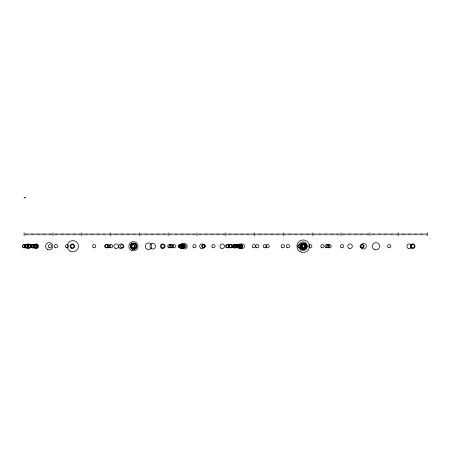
<?xml version="1.0" encoding="UTF-8"?>
<svg xmlns="http://www.w3.org/2000/svg" width="450" height="450" viewBox="0 0 450 450"><rect width="100%" height="100%" fill="white"/><g stroke="black" fill="none" stroke-linecap="round" stroke-linejoin="round"><path stroke-width="0.67" d="M24.126 197.482L25.324 197.482M24.126 197.871L25.324 197.871M427.5 232.852L427.5 235.749M426.302 233.702L426.302 234.9M425.098 233.702L425.098 234.9M423.9 233.702L423.9 234.9M422.696 233.702L422.696 234.9M421.498 233.702L421.498 234.9M420.294 233.702L420.294 234.9M419.096 233.702L419.096 234.9M417.898 233.702L417.898 234.9M416.694 233.702L416.694 234.9M415.496 233.702L415.496 234.9M414.293 233.702L414.293 234.9M413.094 233.702L413.094 234.9M411.891 233.702L411.891 234.9M410.692 233.702L410.692 234.9M409.494 233.702L409.494 234.9M408.291 233.702L408.291 234.9M407.093 233.702L407.093 234.9M405.889 233.702L405.889 234.9M404.691 233.702L404.691 234.9M403.487 233.702L403.487 234.9M402.289 233.702L402.289 234.9M401.091 233.702L401.091 234.9M399.887 233.702L399.887 234.9M398.689 232.852L398.689 235.749M397.485 233.702L397.485 234.9M396.287 233.702L396.287 234.9M395.089 233.702L395.089 234.9M393.885 233.702L393.885 234.9M392.687 233.702L392.687 234.9M391.483 233.702L391.483 234.9M390.285 233.702L390.285 234.9M389.081 233.702L389.081 234.9M387.883 233.702L387.883 234.9M386.685 233.702L386.685 234.9M385.481 233.702L385.481 234.9M384.283 233.702L384.283 234.9M383.079 233.702L383.079 234.9M381.881 233.702L381.881 234.9M380.678 233.702L380.678 234.9M379.479 233.702L379.479 234.9M378.281 233.702L378.281 234.9M377.077 233.702L377.077 234.9M375.879 233.702L375.879 234.9M374.676 233.702L374.676 234.9M373.478 233.702L373.478 234.9M372.274 233.702L372.274 234.9M371.076 233.702L371.076 234.9M369.877 232.852L369.877 235.749M368.674 233.702L368.674 234.9M367.476 233.702L367.476 234.9M366.272 233.702L366.272 234.9M365.074 233.702L365.074 234.9M363.87 233.702L363.87 234.9M362.672 233.702L362.672 234.9M361.474 233.702L361.474 234.9M360.27 233.702L360.27 234.9M359.072 233.702L359.072 234.9M357.868 233.702L357.868 234.9M356.67 233.702L356.67 234.9M355.466 233.702L355.466 234.9M354.268 233.702L354.268 234.9M353.07 233.702L353.07 234.9M351.866 233.702L351.866 234.9M350.668 233.702L350.668 234.9M349.464 233.702L349.464 234.9M348.266 233.702L348.266 234.9M347.062 233.702L347.062 234.9M345.864 233.702L345.864 234.9M344.666 233.702L344.666 234.9M343.463 233.702L343.463 234.9M342.264 233.702L342.264 234.9M341.061 232.852L341.061 235.749M339.863 233.702L339.863 234.9M338.664 233.702L338.664 234.9M337.461 233.702L337.461 234.9M336.262 233.702L336.262 234.9M335.059 233.702L335.059 234.9M333.861 233.702L333.861 234.9M332.657 233.702L332.657 234.9M331.459 233.702L331.459 234.9M330.261 233.702L330.261 234.9M329.057 233.702L329.057 234.9M327.859 233.702L327.859 234.9M326.655 233.702L326.655 234.9M325.457 233.702L325.457 234.9M324.253 233.702L324.253 234.9M323.055 233.702L323.055 234.9M321.857 233.702L321.857 234.9M320.653 233.702L320.653 234.9M319.455 233.702L319.455 234.9M318.251 233.702L318.251 234.9M317.053 233.702L317.053 234.9M315.849 233.702L315.849 234.9M314.651 233.702L314.651 234.9M313.453 233.702L313.453 234.9M312.249 232.852L312.249 235.749M311.051 233.702L311.051 234.9M309.848 233.702L309.848 234.9M308.649 233.702L308.649 234.9M307.446 233.702L307.446 234.9M306.248 233.702L306.248 234.9M305.049 233.702L305.049 234.9M303.846 233.702L303.846 234.9M302.647 233.702L302.647 234.9M301.444 233.702L301.444 234.9M300.246 233.702L300.246 234.9M299.042 233.702L299.042 234.9M297.844 233.702L297.844 234.9M296.646 233.702L296.646 234.9M295.442 233.702L295.442 234.9M294.244 233.702L294.244 234.9M293.04 233.702L293.04 234.9M291.842 233.702L291.842 234.9M290.638 233.702L290.638 234.9M289.44 233.702L289.44 234.9M288.242 233.702L288.242 234.9M287.038 233.702L287.038 234.9M285.84 233.702L285.84 234.9M284.636 233.702L284.636 234.9M283.438 232.852L283.438 235.749M282.234 233.702L282.234 234.9M281.036 233.702L281.036 234.9M279.838 233.702L279.838 234.9M278.634 233.702L278.634 234.9M277.436 233.702L277.436 234.9M276.233 233.702L276.233 234.9M275.034 233.702L275.034 234.9M273.836 233.702L273.836 234.9M272.632 233.702L272.632 234.9M271.434 233.702L271.434 234.9M270.231 233.702L270.231 234.9M269.032 233.702L269.032 234.9M267.829 233.702L267.829 234.9M266.631 233.702L266.631 234.9M265.433 233.702L265.433 234.9M264.229 233.702L264.229 234.9M263.031 233.702L263.031 234.9M261.827 233.702L261.827 234.9M260.629 233.702L260.629 234.9M259.425 233.702L259.425 234.9M258.227 233.702L258.227 234.9M257.029 233.702L257.029 234.9M255.825 233.702L255.825 234.9M254.627 232.852L254.627 235.749M253.423 233.702L253.423 234.9M252.225 233.702L252.225 234.9M251.021 233.702L251.021 234.9M249.823 233.702L249.823 234.9M248.625 233.702L248.625 234.9M247.421 233.702L247.421 234.9M246.223 233.702L246.223 234.9M245.019 233.702L245.019 234.9M243.821 233.702L243.821 234.9M242.618 233.702L242.618 234.9M241.419 233.702L241.419 234.9M240.221 233.702L240.221 234.9M239.018 233.702L239.018 234.9M237.819 233.702L237.819 234.9M236.616 233.702L236.616 234.9M235.417 233.702L235.417 234.9M234.214 233.702L234.214 234.9M233.016 233.702L233.016 234.9M231.817 233.702L231.817 234.9M230.614 233.702L230.614 234.9M229.416 233.702L229.416 234.9M228.212 233.702L228.212 234.9M227.014 233.702L227.014 234.9M225.81 232.852L225.81 235.749M224.612 233.702L224.612 234.9M223.414 233.702L223.414 234.9M222.21 233.702L222.21 234.9M221.012 233.702L221.012 234.9M219.808 233.702L219.808 234.9M218.61 233.702L218.61 234.9M217.412 233.702L217.412 234.9M216.208 233.702L216.208 234.9M215.01 233.702L215.01 234.9M213.806 233.702L213.806 234.9M212.608 233.702L212.608 234.9M211.404 233.702L211.404 234.9M210.206 233.702L210.206 234.9M209.008 233.702L209.008 234.9M207.804 233.702L207.804 234.9M206.606 233.702L206.606 234.9M205.403 233.702L205.403 234.9M204.204 233.702L204.204 234.9M203.001 233.702L203.001 234.9M201.803 233.702L201.803 234.9M200.604 233.702L200.604 234.9M199.401 233.702L199.401 234.9M198.203 233.702L198.203 234.9M196.999 232.852L196.999 235.749M195.801 233.702L195.801 234.9M194.597 233.702L194.597 234.9M193.399 233.702L193.399 234.9M192.201 233.702L192.201 234.9M190.997 233.702L190.997 234.9M189.799 233.702L189.799 234.9M188.595 233.702L188.595 234.9M187.397 233.702L187.397 234.9M186.193 233.702L186.193 234.9M184.995 233.702L184.995 234.9M183.797 233.702L183.797 234.9M182.593 233.702L182.593 234.9M181.395 233.702L181.395 234.9M180.191 233.702L180.191 234.9M178.993 233.702L178.993 234.9M177.789 233.702L177.789 234.9M176.591 233.702L176.591 234.9M175.393 233.702L175.393 234.9M174.189 233.702L174.189 234.9M172.991 233.702L172.991 234.9M171.787 233.702L171.787 234.9M170.589 233.702L170.589 234.9M169.386 233.702L169.386 234.9M168.188 232.852L168.188 235.749M166.989 233.702L166.989 234.9M165.786 233.702L165.786 234.9M164.588 233.702L164.588 234.9M163.384 233.702L163.384 234.9M162.186 233.702L162.186 234.9M160.987 233.702L160.987 234.9M159.784 233.702L159.784 234.9M158.586 233.702L158.586 234.9M157.382 233.702L157.382 234.9M156.184 233.702L156.184 234.9M154.98 233.702L154.98 234.9M153.782 233.702L153.782 234.9M152.584 233.702L152.584 234.9M151.38 233.702L151.38 234.9M150.182 233.702L150.182 234.9M148.978 233.702L148.978 234.9M147.78 233.702L147.78 234.9M146.576 233.702L146.576 234.9M145.378 233.702L145.378 234.9M144.18 233.702L144.18 234.9M142.976 233.702L142.976 234.9M141.778 233.702L141.778 234.9M140.574 233.702L140.574 234.9M139.376 232.852L139.376 235.749M138.172 233.702L138.172 234.9M136.974 233.702L136.974 234.9M135.776 233.702L135.776 234.9M134.572 233.702L134.572 234.9M133.374 233.702L133.374 234.9M132.171 233.702L132.171 234.9M130.972 233.702L130.972 234.9M129.769 233.702L129.769 234.9M128.571 233.702L128.571 234.9M127.373 233.702L127.373 234.9M126.169 233.702L126.169 234.9M124.971 233.702L124.971 234.9M123.767 233.702L123.767 234.9M122.569 233.702L122.569 234.9M121.365 233.702L121.365 234.9M120.167 233.702L120.167 234.9M118.969 233.702L118.969 234.9M117.765 233.702L117.765 234.9M116.567 233.702L116.567 234.9M115.363 233.702L115.363 234.9M114.165 233.702L114.165 234.9M112.961 233.702L112.961 234.9M111.763 233.702L111.763 234.9M110.565 232.852L110.565 235.749M109.361 233.702L109.361 234.9M108.163 233.702L108.163 234.9M106.959 233.702L106.959 234.9M105.761 233.702L105.761 234.9M104.563 233.702L104.563 234.9M103.359 233.702L103.359 234.9M102.161 233.702L102.161 234.9M100.957 233.702L100.957 234.9M99.759 233.702L99.759 234.9M98.556 233.702L98.556 234.9M97.358 233.702L97.358 234.9M96.159 233.702L96.159 234.9M94.956 233.702L94.956 234.9M93.758 233.702L93.758 234.9M92.554 233.702L92.554 234.9M91.356 233.702L91.356 234.9M90.152 233.702L90.152 234.9M88.954 233.702L88.954 234.9M87.756 233.702L87.756 234.9M86.552 233.702L86.552 234.9M85.354 233.702L85.354 234.9M84.15 233.702L84.15 234.9M82.952 233.702L82.952 234.9M81.748 232.852L81.748 235.749M80.55 233.702L80.55 234.9M79.352 233.702L79.352 234.9M78.148 233.702L78.148 234.9M76.95 233.702L76.95 234.9M75.746 233.702L75.746 234.9M74.548 233.702L74.548 234.9M73.344 233.702L73.344 234.9M72.146 233.702L72.146 234.9M70.948 233.702L70.948 234.9M69.744 233.702L69.744 234.9M68.546 233.702L68.546 234.9M67.343 233.702L67.343 234.9M66.144 233.702L66.144 234.9M64.941 233.702L64.941 234.9M63.742 233.702L63.742 234.9M62.544 233.702L62.544 234.9M61.341 233.702L61.341 234.9M60.142 233.702L60.142 234.9M58.939 233.702L58.939 234.9M57.741 233.702L57.741 234.9M56.537 233.702L56.537 234.9M55.339 233.702L55.339 234.9M54.141 233.702L54.141 234.9M52.937 232.852L52.937 235.749M51.739 233.702L51.739 234.9M50.535 233.702L50.535 234.9M49.337 233.702L49.337 234.9M48.139 233.702L48.139 234.9M46.935 233.702L46.935 234.9M45.737 233.702L45.737 234.9M44.533 233.702L44.533 234.9M43.335 233.702L43.335 234.9M42.131 233.702L42.131 234.9M40.933 233.702L40.933 234.9M39.735 233.702L39.735 234.9M38.531 233.702L38.531 234.9M37.333 233.702L37.333 234.9M36.129 233.702L36.129 234.9M34.931 233.702L34.931 234.9M33.727 233.702L33.727 234.9M32.529 233.702L32.529 234.9M31.331 233.702L31.331 234.9M30.128 233.702L30.128 234.9M28.929 233.702L28.929 234.9M27.726 233.702L27.726 234.9M26.527 233.702L26.527 234.9M25.324 233.702L25.324 234.9M24.126 232.852L24.126 235.749M23.31 247.629A1.626 1.626 0 0 0 25.751 246.223A1.626 1.626 0 0 0 23.31 244.811A1.626 1.626 0 0 0 23.31 247.629M23.434 247.629A1.626 1.626 0 0 0 25.869 246.223A1.626 1.626 0 0 0 23.434 244.811A1.626 1.626 0 0 0 23.434 247.629M25.273 247.629A1.626 1.626 0 0 0 27.714 246.223A1.626 1.626 0 0 0 25.273 244.811A1.626 1.626 0 0 0 25.273 247.629M25.836 247.629A1.626 1.626 0 0 0 28.271 246.223A1.626 1.626 0 0 0 25.836 244.811A1.626 1.626 0 0 0 25.836 247.629M26.977 248.214A2.301 2.301 0 0 0 30.426 246.223A1.626 1.626 0 0 0 27.996 244.811A1.626 1.626 0 0 0 27.996 247.629A1.626 1.626 0 0 0 30.431 246.223A2.301 2.301 0 0 0 26.977 244.232A2.301 2.301 0 0 0 26.977 248.214M28.856 247.629A1.626 1.626 0 0 0 31.292 246.223A1.626 1.626 0 0 0 28.856 244.811A1.626 1.626 0 0 0 28.856 247.629M29.216 247.629A1.626 1.626 0 0 0 31.652 246.223A1.626 1.626 0 0 0 29.216 244.811A1.626 1.626 0 0 0 29.216 247.629M31.776 247.629A1.626 1.626 0 0 0 34.217 246.223A1.626 1.626 0 0 0 31.776 244.811A1.626 1.626 0 0 0 31.776 247.629M31.894 247.629A1.626 1.626 0 0 0 34.335 246.223A1.626 1.626 0 0 0 31.894 244.811A1.626 1.626 0 0 0 31.894 247.629M32.158 247.629A1.626 1.626 0 0 0 34.594 246.223A1.626 1.626 0 0 0 32.158 244.811A1.626 1.626 0 0 0 32.158 247.629M32.715 247.629A1.626 1.626 0 0 0 35.156 246.223A1.626 1.626 0 0 0 32.715 244.811A1.626 1.626 0 0 0 32.715 247.629M33.998 247.629A1.626 1.626 0 0 0 36.433 246.223A1.626 1.626 0 0 0 33.998 244.811A1.626 1.626 0 0 0 33.998 247.629A1.626 1.626 0 0 0 36.478 246.223A1.626 1.626 0 0 0 34.037 244.811A1.626 1.626 0 0 0 34.037 247.629M34.757 247.629A1.626 1.626 0 0 0 37.198 246.223A1.626 1.626 0 0 0 34.757 244.811A1.626 1.626 0 0 0 34.757 247.629M34.796 247.629A1.626 1.626 0 0 0 37.238 246.223A1.626 1.626 0 0 0 34.796 244.811A1.626 1.626 0 0 0 34.796 247.629M35.078 247.629A1.626 1.626 0 0 0 37.519 246.223A1.626 1.626 0 0 0 35.078 244.811A1.626 1.626 0 0 0 35.078 247.629M35.123 248.214A2.301 2.301 0 0 0 38.571 246.223A2.301 2.301 0 0 0 35.123 244.232A2.301 2.301 0 0 0 35.123 248.214M47.419 249.368A3.634 3.634 0 0 0 52.869 246.223A3.634 3.634 0 0 0 47.419 243.073A3.634 3.634 0 0 0 47.419 249.368M49.185 247.629A1.626 1.626 0 0 0 51.621 246.223A1.626 1.626 0 0 0 49.185 244.811A1.626 1.626 0 0 0 49.185 247.629M55.125 247.629A1.626 1.626 0 0 0 57.566 246.223A1.626 1.626 0 0 0 55.125 244.811A1.626 1.626 0 0 0 55.125 247.629M66.229 247.629A1.626 1.626 0 0 0 68.67 246.223A1.626 1.626 0 0 0 66.229 244.811A1.626 1.626 0 0 0 66.229 247.629M71.572 247.629A1.626 1.626 0 0 0 74.014 246.223A1.626 1.626 0 0 0 71.572 244.811A1.626 1.626 0 0 0 71.572 247.629M71.235 248.214A2.301 2.301 0 0 0 74.683 246.223A2.301 2.301 0 0 0 71.235 244.232A2.301 2.301 0 0 0 71.235 248.214M70.009 251.1A5.631 5.631 0 0 0 78.457 246.223A5.631 5.631 0 0 0 70.009 241.346A5.631 5.631 0 0 0 70.009 251.1M93.381 247.629A1.626 1.626 0 0 0 95.822 246.223A1.626 1.626 0 0 0 93.381 244.811A1.626 1.626 0 0 0 93.381 247.629M105.587 247.629A1.626 1.626 0 0 0 108.028 246.223A1.626 1.626 0 0 0 105.587 244.811A1.626 1.626 0 0 0 105.587 247.629M105.789 247.629A1.626 1.626 0 0 0 108.225 246.223A1.626 1.626 0 0 0 105.789 244.811A1.626 1.626 0 0 0 105.789 247.629M108.09 247.629A1.626 1.626 0 0 0 110.526 246.223A1.626 1.626 0 0 0 108.09 244.811A1.626 1.626 0 0 0 108.09 247.629M110.228 247.629A1.626 1.626 0 0 0 112.669 246.223A1.626 1.626 0 0 0 110.228 244.811A1.626 1.626 0 0 0 110.228 247.629M115.037 248.214A2.301 2.301 0 0 0 118.485 246.223A2.301 2.301 0 0 0 115.037 244.232A2.301 2.301 0 0 0 115.037 248.214M119.88 248.214A2.301 2.301 0 0 0 123.328 246.223A2.301 2.301 0 0 0 119.88 244.232A2.301 2.301 0 0 0 119.88 248.214M121.354 247.629A1.626 1.626 0 0 0 123.795 246.223A1.626 1.626 0 0 0 121.354 244.811A1.626 1.626 0 0 0 121.354 247.629M132.278 247.629A1.626 1.626 0 0 0 134.719 246.223A1.626 1.626 0 0 0 132.278 244.811A1.626 1.626 0 0 0 132.278 247.629M131.923 248.659A2.818 2.818 0 0 0 136.148 246.223A2.818 2.818 0 0 0 131.923 243.782A2.818 2.818 0 0 0 131.923 248.659M131.153 250.206A4.596 4.596 0 0 0 138.049 246.223A4.596 4.596 0 0 0 131.153 242.241A4.596 4.596 0 0 0 131.153 250.206M132.677 247.629A1.626 1.626 0 0 0 135.118 246.223A1.626 1.626 0 0 0 132.677 244.811A1.626 1.626 0 0 0 132.677 247.629M132.244 248.659A2.818 2.818 0 0 0 136.468 246.223A2.818 2.818 0 0 0 132.244 243.782A2.818 2.818 0 0 0 132.244 248.659M132.047 249.036A3.251 3.251 0 0 0 136.924 246.223A3.251 3.251 0 0 0 132.047 243.405A3.251 3.251 0 0 0 132.047 249.036M146.914 249.036A3.251 3.251 0 0 0 151.791 246.223A3.251 3.251 0 0 0 146.914 243.405A3.251 3.251 0 0 0 146.914 249.036M151.29 248.659A2.818 2.818 0 0 0 155.514 246.223A2.818 2.818 0 0 0 151.29 243.782A2.818 2.818 0 0 0 151.29 248.659M161.933 247.629A1.626 1.626 0 0 0 164.368 246.223A1.626 1.626 0 0 0 161.933 244.811A1.626 1.626 0 0 0 161.933 247.629M161.618 248.214A2.301 2.301 0 0 0 165.066 246.223A2.301 2.301 0 0 0 161.618 244.232A2.301 2.301 0 0 0 161.618 248.214M168.553 247.629A1.626 1.626 0 0 0 170.994 246.223A1.626 1.626 0 0 0 168.553 244.811A1.626 1.626 0 0 0 168.553 247.629M169.836 247.629A1.626 1.626 0 0 0 172.271 246.223A1.626 1.626 0 0 0 169.836 244.811A1.626 1.626 0 0 0 169.836 247.629M171.034 247.629A1.626 1.626 0 0 0 173.475 246.223A1.626 1.626 0 0 0 171.034 244.811A1.626 1.626 0 0 0 171.034 247.629M173.194 247.629A1.626 1.626 0 0 0 175.635 246.223A1.626 1.626 0 0 0 173.194 244.811A1.626 1.626 0 0 0 173.194 247.629M178.92 247.629A1.626 1.626 0 0 0 181.356 246.223A1.626 1.626 0 0 0 178.92 244.811A1.626 1.626 0 0 0 178.92 247.629M179.758 247.629A1.626 1.626 0 0 0 182.199 246.223A1.626 1.626 0 0 0 179.758 244.811A1.626 1.626 0 0 0 179.758 247.629M180.321 247.629A1.626 1.626 0 0 0 182.756 246.223A1.626 1.626 0 0 0 180.321 244.811A1.626 1.626 0 0 0 180.321 247.629M180.557 247.629A1.626 1.626 0 0 0 182.998 246.223A1.626 1.626 0 0 0 180.557 244.811A1.626 1.626 0 0 0 180.557 247.629M180.821 248.214A2.301 2.301 0 0 0 184.269 246.223A2.301 2.301 0 0 0 180.821 244.232A2.301 2.301 0 0 0 180.821 248.214M180.945 248.214A2.301 2.301 0 0 0 184.393 246.223A2.301 2.301 0 0 0 180.945 244.232A2.301 2.301 0 0 0 180.945 248.214M181.339 247.629A1.626 1.626 0 0 0 183.78 246.223A1.626 1.626 0 0 0 181.339 244.811A1.626 1.626 0 0 0 181.339 247.629M181.901 247.629A1.626 1.626 0 0 0 184.337 246.223A1.626 1.626 0 0 0 181.901 244.811A1.626 1.626 0 0 0 181.901 247.629M182.582 247.629A1.626 1.626 0 0 0 185.018 246.223A1.626 1.626 0 0 0 182.582 244.811A1.626 1.626 0 0 0 182.582 247.629M182.964 248.659A2.818 2.818 0 0 0 187.189 246.223A2.818 2.818 0 0 0 182.964 243.782A2.818 2.818 0 0 0 182.964 248.659M183.583 247.629A1.626 1.626 0 0 0 186.019 246.223A1.626 1.626 0 0 0 183.583 244.811A1.626 1.626 0 0 0 183.583 247.629M193.624 247.629A1.626 1.626 0 0 0 196.065 246.223A1.626 1.626 0 0 0 193.624 244.811A1.626 1.626 0 0 0 193.624 247.629M200.812 248.214A2.301 2.301 0 0 0 204.261 246.223A2.301 2.301 0 0 0 200.812 244.232A2.301 2.301 0 0 0 200.812 248.214M202.691 247.629A1.626 1.626 0 0 0 205.127 246.223A1.626 1.626 0 0 0 202.691 244.811A1.626 1.626 0 0 0 202.691 247.629M202.809 247.629A1.626 1.626 0 0 0 205.245 246.223A1.626 1.626 0 0 0 202.809 244.811A1.626 1.626 0 0 0 202.809 247.629M212.614 247.629A1.626 1.626 0 0 0 215.049 246.223A1.626 1.626 0 0 0 212.614 244.811A1.626 1.626 0 0 0 212.614 247.629M221.079 248.214A2.301 2.301 0 0 0 224.528 246.223A2.301 2.301 0 0 0 221.079 244.232A2.301 2.301 0 0 0 221.079 248.214M226.361 247.629A1.626 1.626 0 0 0 228.797 246.223A1.626 1.626 0 0 0 226.361 244.811A1.626 1.626 0 0 0 226.361 247.629M227.121 247.629A1.626 1.626 0 0 0 229.556 246.223A1.626 1.626 0 0 0 227.121 244.811A1.626 1.626 0 0 0 227.121 247.629M229.539 247.629A1.626 1.626 0 0 0 231.981 246.223A1.626 1.626 0 0 0 229.539 244.811A1.626 1.626 0 0 0 229.539 247.629M229.798 247.629A1.626 1.626 0 0 0 232.239 246.223A1.626 1.626 0 0 0 229.798 244.811A1.626 1.626 0 0 0 229.798 247.629M232.942 247.629A1.626 1.626 0 0 0 235.378 246.223A1.626 1.626 0 0 0 232.942 244.811A1.626 1.626 0 0 0 232.942 247.629M233.764 247.629A1.626 1.626 0 0 0 236.199 246.223A1.626 1.626 0 0 0 233.764 244.811A1.626 1.626 0 0 0 233.764 247.629M234.023 247.629A1.626 1.626 0 0 0 236.458 246.223A1.626 1.626 0 0 0 234.045 244.811A1.626 1.626 0 0 0 234.045 247.629A1.626 1.626 0 0 0 236.481 246.223A1.626 1.626 0 0 0 234.023 244.811A1.626 1.626 0 0 0 234.023 247.629M235.282 247.629A1.626 1.626 0 0 0 237.724 246.223A1.626 1.626 0 0 0 235.282 244.811A1.626 1.626 0 0 0 235.282 247.629M236.464 247.629A1.626 1.626 0 0 0 238.899 246.223A1.626 1.626 0 0 0 236.464 244.811A1.626 1.626 0 0 0 236.464 247.629M237.803 247.629A1.626 1.626 0 0 0 240.244 246.223A1.626 1.626 0 0 0 237.803 244.811A1.626 1.626 0 0 0 237.803 247.629M237.881 247.629A1.626 1.626 0 0 0 240.322 246.223A1.626 1.626 0 0 0 237.881 244.811A1.626 1.626 0 0 0 237.881 247.629M239.124 247.629A1.626 1.626 0 0 0 241.56 246.223A1.626 1.626 0 0 0 239.124 244.811A1.626 1.626 0 0 0 239.124 247.629M239.226 247.629A1.626 1.626 0 0 0 241.661 246.223A1.626 1.626 0 0 0 239.226 244.811A1.626 1.626 0 0 0 239.226 247.629M239.226 248.214A2.301 2.301 0 0 0 242.674 246.223A2.301 2.301 0 0 0 239.226 244.232A2.301 2.301 0 0 0 239.226 248.214M239.743 247.629A1.626 1.626 0 0 0 242.184 246.223A1.626 1.626 0 0 0 239.743 244.811A1.626 1.626 0 0 0 239.743 247.629M239.985 247.629A1.626 1.626 0 0 0 242.421 246.223A1.626 1.626 0 0 0 239.985 244.811A1.626 1.626 0 0 0 239.985 247.629M241.009 248.214A2.301 2.301 0 0 0 244.457 246.223A2.301 2.301 0 0 0 241.009 244.232A2.301 2.301 0 0 0 241.009 248.214M253.108 247.629A1.626 1.626 0 0 0 255.549 246.223A1.626 1.626 0 0 0 253.108 244.811A1.626 1.626 0 0 0 253.108 247.629M256.472 247.629A1.626 1.626 0 0 0 258.907 246.223A1.626 1.626 0 0 0 256.472 244.811A1.626 1.626 0 0 0 256.472 247.629M264.037 247.629A1.626 1.626 0 0 0 266.473 246.223A1.626 1.626 0 0 0 264.037 244.811A1.626 1.626 0 0 0 264.037 247.629M266.698 247.629A1.626 1.626 0 0 0 269.134 246.223A1.626 1.626 0 0 0 266.698 244.811A1.626 1.626 0 0 0 266.698 247.629M282.021 247.629A1.626 1.626 0 0 0 284.462 246.223A1.626 1.626 0 0 0 282.021 244.811A1.626 1.626 0 0 0 282.021 247.629M287.123 247.629A1.626 1.626 0 0 0 289.564 246.223A1.626 1.626 0 0 0 287.123 244.811A1.626 1.626 0 0 0 287.123 247.629M298.592 247.629A1.626 1.626 0 0 0 301.027 246.223A1.626 1.626 0 0 0 298.592 244.811A1.626 1.626 0 0 0 298.592 247.629M301.832 248.214A2.301 2.301 0 0 0 305.28 246.223A2.301 2.301 0 0 0 301.832 244.232A2.301 2.301 0 0 0 301.832 248.214M301.596 248.659A2.818 2.818 0 0 0 305.82 246.223A2.818 2.818 0 0 0 301.596 243.782A2.818 2.818 0 0 0 301.596 248.659M302.192 247.629A1.626 1.626 0 0 0 304.627 246.223A1.626 1.626 0 0 0 302.192 244.811A1.626 1.626 0 0 0 302.192 247.629M300.915 249.947A4.303 4.303 0 0 0 307.367 246.223A4.303 4.303 0 0 0 300.915 242.499A4.303 4.303 0 0 0 300.915 249.947M301.697 248.659A2.818 2.818 0 0 0 305.921 246.223A2.818 2.818 0 0 0 301.697 243.782A2.818 2.818 0 0 0 301.697 248.659M301.995 248.214A2.301 2.301 0 0 0 305.443 246.223A2.301 2.301 0 0 0 301.995 244.232A2.301 2.301 0 0 0 301.995 248.214M301.517 249.036A3.251 3.251 0 0 0 306.394 246.223A3.251 3.251 0 0 0 301.517 243.405A3.251 3.251 0 0 0 301.517 249.036M302.349 247.629A1.626 1.626 0 0 0 304.791 246.223A1.626 1.626 0 0 0 302.349 244.811A1.626 1.626 0 0 0 302.349 247.629M300.054 251.674A6.294 6.294 0 0 0 309.499 246.223A6.294 6.294 0 0 0 300.054 240.767A6.294 6.294 0 0 0 300.054 251.674M302.434 247.629A1.626 1.626 0 0 0 304.869 246.223A1.626 1.626 0 0 0 302.434 244.811A1.626 1.626 0 0 0 302.434 247.629M301.956 248.659A2.818 2.818 0 0 0 306.18 246.223A2.301 2.301 0 0 0 302.738 244.232A2.301 2.301 0 0 0 302.738 248.214A2.301 2.301 0 0 0 306.186 246.223A2.818 2.818 0 0 0 301.956 243.782A2.818 2.818 0 0 0 301.956 248.659M302.771 247.629A1.626 1.626 0 0 0 305.213 246.223A1.626 1.626 0 0 0 302.771 244.811A1.626 1.626 0 0 0 302.771 247.629M303.131 247.629A1.626 1.626 0 0 0 305.572 246.223A1.626 1.626 0 0 0 303.131 244.811A1.626 1.626 0 0 0 303.131 247.629M302.597 248.659A2.818 2.818 0 0 0 306.821 246.223A2.818 2.818 0 0 0 302.597 243.782A2.818 2.818 0 0 0 302.597 248.659M309.476 247.629A1.626 1.626 0 0 0 311.912 246.223A1.626 1.626 0 0 0 309.476 244.811A1.626 1.626 0 0 0 309.476 247.629M321.621 247.629A1.626 1.626 0 0 0 324.056 246.223A1.626 1.626 0 0 0 321.621 244.811A1.626 1.626 0 0 0 321.621 247.629M325.822 247.629A1.626 1.626 0 0 0 328.258 246.223A1.626 1.626 0 0 0 325.822 244.811A1.626 1.626 0 0 0 325.822 247.629M327.381 247.629A1.626 1.626 0 0 0 329.822 246.223A1.626 1.626 0 0 0 327.381 244.811A1.626 1.626 0 0 0 327.381 247.629M328.781 247.629A1.626 1.626 0 0 0 331.223 246.223A1.626 1.626 0 0 0 328.781 244.811A1.626 1.626 0 0 0 328.781 247.629M341.207 247.629A1.626 1.626 0 0 0 343.648 246.223A1.626 1.626 0 0 0 341.207 244.811A1.626 1.626 0 0 0 341.207 247.629M348.896 248.214A2.301 2.301 0 0 0 352.344 246.223A2.301 2.301 0 0 0 348.896 244.232A2.301 2.301 0 0 0 348.896 248.214M360.894 247.629A1.626 1.626 0 0 0 363.336 246.223A1.626 1.626 0 0 0 360.894 244.811A1.626 1.626 0 0 0 360.894 247.629M361.637 247.629A1.626 1.626 0 0 0 364.072 246.223A1.626 1.626 0 0 0 361.637 244.811A1.626 1.626 0 0 0 361.637 247.629M362.121 248.659A2.818 2.818 0 0 0 366.345 246.223A2.818 2.818 0 0 0 362.121 243.782A2.818 2.818 0 0 0 362.121 248.659M374.158 249.368A3.634 3.634 0 0 0 379.609 246.223A3.634 3.634 0 0 0 374.158 243.073A3.634 3.634 0 0 0 374.158 249.368M388.446 247.629A1.626 1.626 0 0 0 390.887 246.223A1.626 1.626 0 0 0 388.446 244.811A1.626 1.626 0 0 0 388.446 247.629M408.021 248.214A2.301 2.301 0 0 0 411.469 246.223A2.301 2.301 0 0 0 408.021 244.232A2.301 2.301 0 0 0 408.021 248.214M411.559 248.214A2.301 2.301 0 0 0 415.007 246.223A2.301 2.301 0 0 0 411.559 244.232A2.301 2.301 0 0 0 411.559 248.214M411.998 247.629A1.626 1.626 0 0 0 414.439 246.223A1.626 1.626 0 0 0 411.998 244.811A1.626 1.626 0 0 0 411.998 247.629"/></g></svg>
